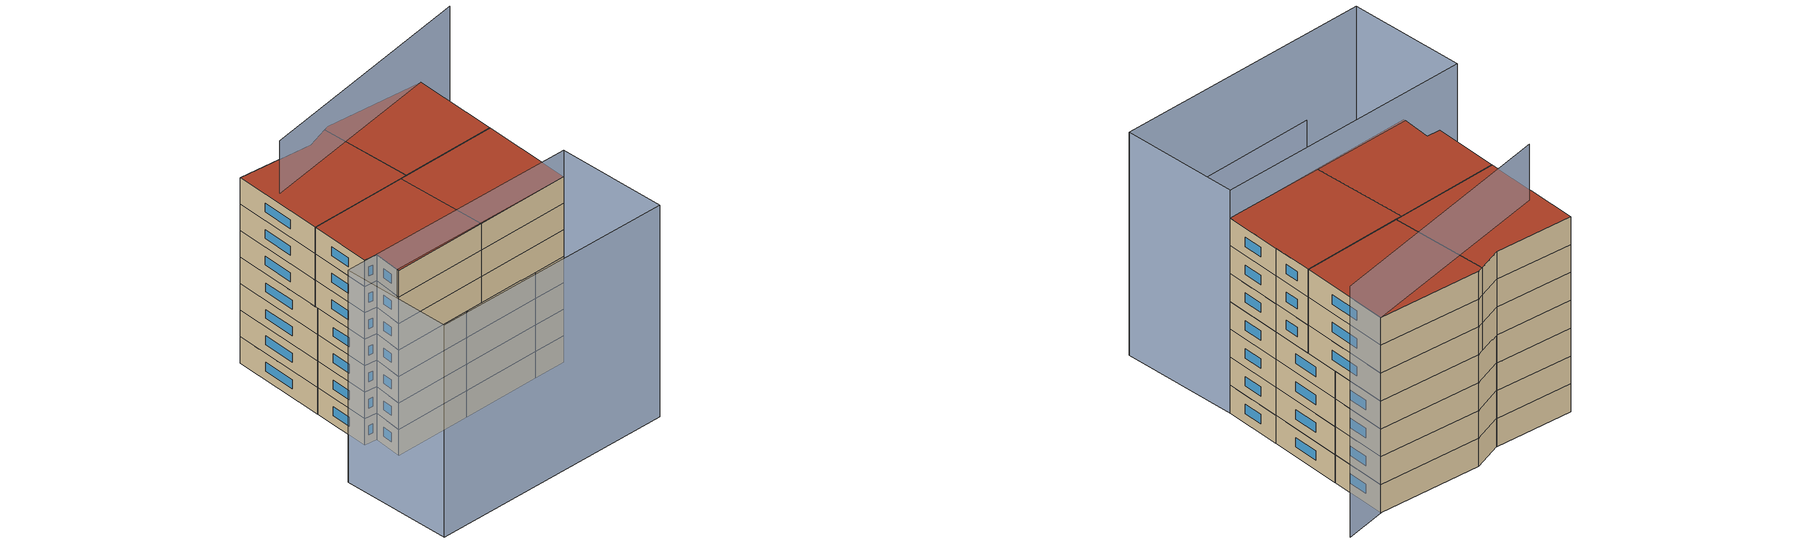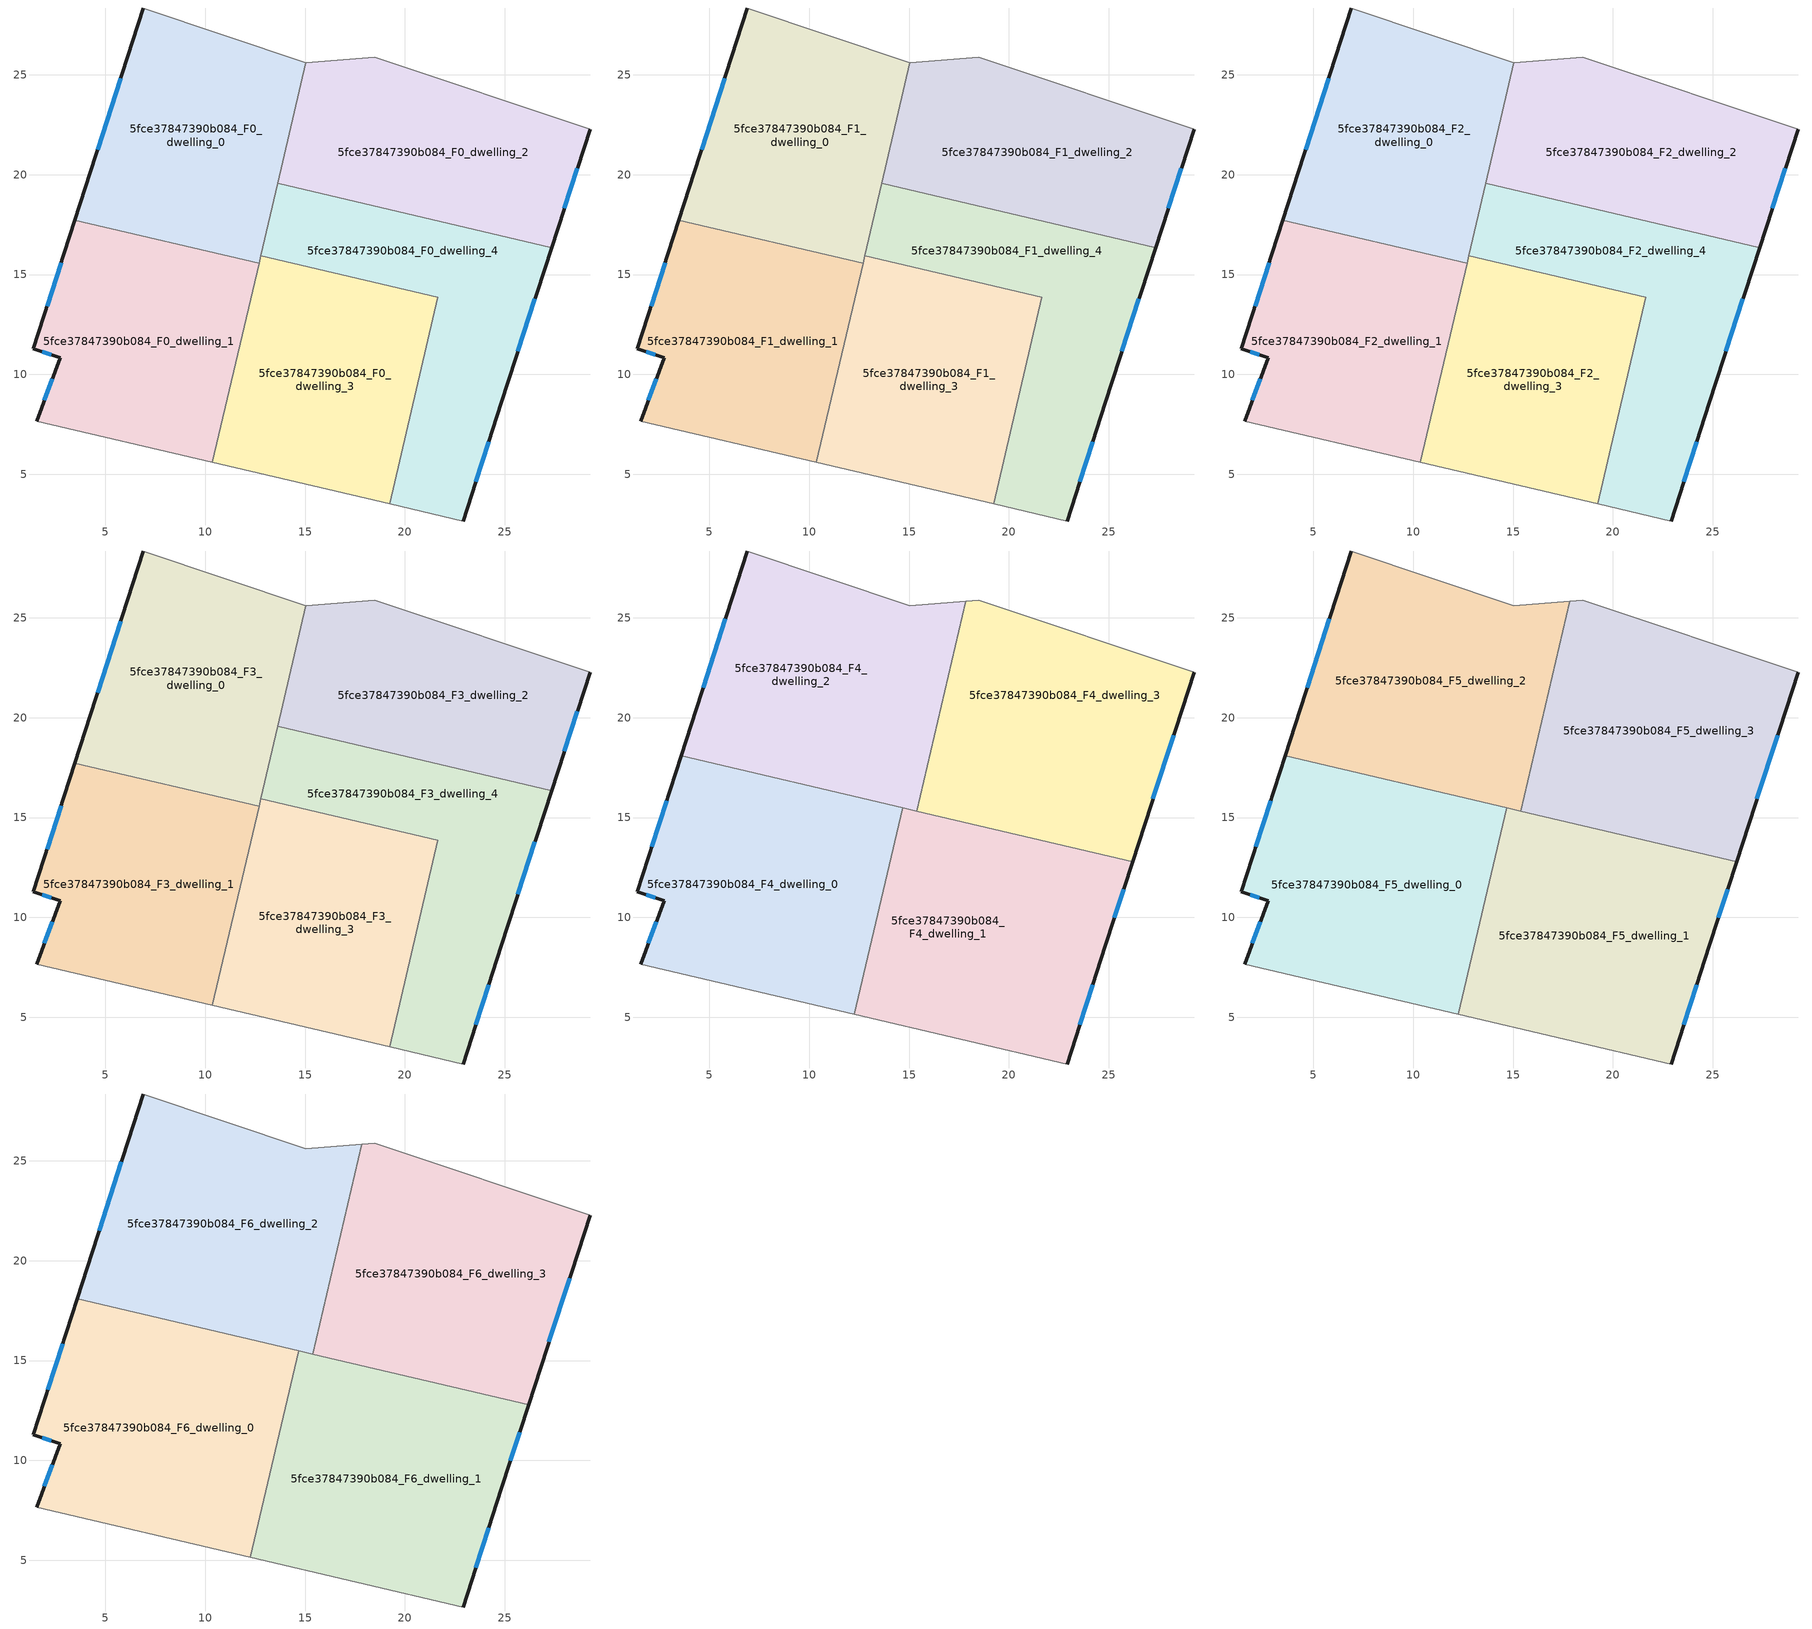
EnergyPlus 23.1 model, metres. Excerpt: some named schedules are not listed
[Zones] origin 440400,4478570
5fce37847390b084_F0_dwelling_0
 floor ground (EU_floor_Construction): 15.05,25.6 12.7,15.57 3.47,17.73 6.9,28.35 15.03,25.6 z0
 wall outside (EU_wall_Construction): 6.9,28.35 3.47,17.73 z0:3
 wall to 5fce37847390b084_F0_dwelling_1 (EU_wall_Construction): 3.47,17.73 12.7,15.57 z0:3
 wall adiabatic (EU_wall_Construction): 15.05,25.6 15.03,25.6 6.9,28.35 z0:3
 wall to 5fce37847390b084_F0_dwelling_2 (EU_wall_Construction): 13.63,19.56 15.05,25.6 z0:3
 wall to 5fce37847390b084_F0_dwelling_4 (EU_wall_Construction): 12.78,15.94 13.63,19.56 z0:3
 wall to 5fce37847390b084_F0_dwelling_3 (EU_wall_Construction): 12.7,15.57 12.78,15.94 z0:3
 window (EU_Window_Construction): 5.76,24.83 4.61,21.25 z0.99:2.01
5fce37847390b084_F0_dwelling_1
 floor ground (EU_floor_Construction): 12.7,15.57 10.36,5.59 1.55,7.66 2.75,10.83 1.4,11.29 3.47,17.73 z0
 wall outside (EU_wall_Construction): 3.47,17.73 1.4,11.29 2.75,10.83 1.55,7.66 z0:3
 wall adiabatic (EU_wall_Construction): 1.55,7.66 10.36,5.59 z0:3
 wall to 5fce37847390b084_F0_dwelling_3 (EU_wall_Construction): 10.36,5.59 12.7,15.57 z0:3
 window (EU_Window_Construction): 2.35,9.78 1.95,8.71 / 1.84,11.14 2.3,10.98 / 2.78,15.59 2.08,13.42 z0.99:2.01
5fce37847390b084_F0_dwelling_2
 floor ground (EU_floor_Construction): 29.28,22.28 27.35,16.35 13.64,19.56 15.05,25.6 18.5,25.88 z0
 wall outside (EU_wall_Construction): 27.35,16.35 29.28,22.28 z0:3
 wall adiabatic (EU_wall_Construction): 29.28,22.28 18.5,25.88 15.05,25.6 z0:3
 wall to 5fce37847390b084_F0_dwelling_4 (EU_wall_Construction): 13.64,19.56 27.35,16.35 z0:3
 window (EU_Window_Construction): 27.99,18.32 28.64,20.31 z0.99:2.01
5fce37847390b084_F0_dwelling_3
 floor ground (EU_floor_Construction): 21.65,13.86 19.23,3.52 10.36,5.59 12.78,15.94 z0
 wall to 5fce37847390b084_F0_dwelling_4 (EU_wall_Construction): 19.23,3.52 21.65,13.86 12.78,15.94 z0:3
 wall adiabatic (EU_wall_Construction): 10.36,5.59 19.23,3.52 z0:3
5fce37847390b084_F0_dwelling_4
 floor ground (EU_floor_Construction): 27.35,16.35 24.83,8.58 22.91,2.66 19.23,3.52 21.65,13.86 12.78,15.94 13.64,19.56 z0
 wall outside (EU_wall_Construction): 22.91,2.66 24.83,8.58 27.35,16.35 z0:3
 wall adiabatic (EU_wall_Construction): 19.23,3.52 22.91,2.66 z0:3
 window (EU_Window_Construction): 25.67,11.16 26.52,13.78 / 23.55,4.62 24.19,6.62 z0.99:2.01
5fce37847390b084_F1_dwelling_0
 floor to 5fce37847390b084_F0_dwelling_0 (EU_floor_Construction): 15.05,25.6 12.7,15.57 3.47,17.73 6.9,28.35 15.03,25.6 z3
 wall outside (EU_wall_Construction): 6.9,28.35 3.47,17.73 z3:6
 wall to 5fce37847390b084_F1_dwelling_1 (EU_wall_Construction): 3.47,17.73 12.7,15.57 z3:6
 wall adiabatic (EU_wall_Construction): 15.05,25.6 15.03,25.6 6.9,28.35 z3:6
 wall to 5fce37847390b084_F1_dwelling_2 (EU_wall_Construction): 13.63,19.56 15.05,25.6 z3:6
 wall to 5fce37847390b084_F1_dwelling_4 (EU_wall_Construction): 12.78,15.94 13.63,19.56 z3:6
 wall to 5fce37847390b084_F1_dwelling_3 (EU_wall_Construction): 12.7,15.57 12.78,15.94 z3:6
 window (EU_Window_Construction): 5.76,24.83 4.61,21.25 z3.99:5.01
5fce37847390b084_F1_dwelling_1
 floor to 5fce37847390b084_F0_dwelling_1 (EU_floor_Construction): 12.7,15.57 10.36,5.59 1.55,7.66 2.75,10.83 1.4,11.29 3.47,17.73 z3
 wall outside (EU_wall_Construction): 3.47,17.73 1.4,11.29 2.75,10.83 1.55,7.66 z3:6
 wall adiabatic (EU_wall_Construction): 1.55,7.66 10.36,5.59 z3:6
 wall to 5fce37847390b084_F1_dwelling_3 (EU_wall_Construction): 10.36,5.59 12.7,15.57 z3:6
 window (EU_Window_Construction): 2.35,9.78 1.95,8.71 / 1.84,11.14 2.3,10.98 / 2.78,15.59 2.08,13.42 z3.99:5.01
5fce37847390b084_F1_dwelling_2
 floor to 5fce37847390b084_F0_dwelling_2 (EU_floor_Construction): 29.28,22.28 27.35,16.35 13.64,19.56 15.05,25.6 18.5,25.88 z3
 wall outside (EU_wall_Construction): 27.35,16.35 29.28,22.28 z3:6
 wall adiabatic (EU_wall_Construction): 29.28,22.28 18.5,25.88 15.05,25.6 z3:6
 wall to 5fce37847390b084_F1_dwelling_4 (EU_wall_Construction): 13.64,19.56 27.35,16.35 z3:6
 window (EU_Window_Construction): 27.99,18.32 28.64,20.31 z3.99:5.01
5fce37847390b084_F1_dwelling_3
 floor to 5fce37847390b084_F0_dwelling_3 (EU_floor_Construction): 21.65,13.86 19.23,3.52 10.36,5.59 12.78,15.94 z3
 wall to 5fce37847390b084_F1_dwelling_4 (EU_wall_Construction): 19.23,3.52 21.65,13.86 12.78,15.94 z3:6
 wall adiabatic (EU_wall_Construction): 10.36,5.59 19.23,3.52 z3:6
5fce37847390b084_F1_dwelling_4
 floor to 5fce37847390b084_F0_dwelling_4 (EU_floor_Construction): 27.35,16.35 24.83,8.58 22.91,2.66 19.23,3.52 21.65,13.86 12.78,15.94 13.64,19.56 z3
 wall outside (EU_wall_Construction): 22.91,2.66 24.83,8.58 27.35,16.35 z3:6
 wall adiabatic (EU_wall_Construction): 19.23,3.52 22.91,2.66 z3:6
 window (EU_Window_Construction): 25.67,11.16 26.52,13.78 / 23.55,4.62 24.19,6.62 z3.99:5.01
5fce37847390b084_F2_dwelling_0
 floor to 5fce37847390b084_F1_dwelling_0 (EU_floor_Construction): 15.05,25.6 12.7,15.57 3.47,17.73 6.9,28.35 15.03,25.6 z6
 wall outside (EU_wall_Construction): 6.9,28.35 3.47,17.73 z6:9
 wall to 5fce37847390b084_F2_dwelling_1 (EU_wall_Construction): 3.47,17.73 12.7,15.57 z6:9
 wall adiabatic (EU_wall_Construction): 15.05,25.6 15.03,25.6 6.9,28.35 z6:9
 wall to 5fce37847390b084_F2_dwelling_2 (EU_wall_Construction): 13.63,19.56 15.05,25.6 z6:9
 wall to 5fce37847390b084_F2_dwelling_4 (EU_wall_Construction): 12.78,15.94 13.63,19.56 z6:9
 wall to 5fce37847390b084_F2_dwelling_3 (EU_wall_Construction): 12.7,15.57 12.78,15.94 z6:9
 window (EU_Window_Construction): 5.76,24.83 4.61,21.25 z6.99:8.01
5fce37847390b084_F2_dwelling_1
 floor to 5fce37847390b084_F1_dwelling_1 (EU_floor_Construction): 12.7,15.57 10.36,5.59 1.55,7.66 2.75,10.83 1.4,11.29 3.47,17.73 z6
 wall outside (EU_wall_Construction): 3.47,17.73 1.4,11.29 2.75,10.83 1.55,7.66 z6:9
 wall adiabatic (EU_wall_Construction): 1.55,7.66 10.36,5.59 z6:9
 wall to 5fce37847390b084_F2_dwelling_3 (EU_wall_Construction): 10.36,5.59 12.7,15.57 z6:9
 window (EU_Window_Construction): 2.35,9.78 1.95,8.71 / 1.84,11.14 2.3,10.98 / 2.78,15.59 2.08,13.42 z6.99:8.01
5fce37847390b084_F2_dwelling_2
 floor to 5fce37847390b084_F1_dwelling_2 (EU_floor_Construction): 29.28,22.28 27.35,16.35 13.64,19.56 15.05,25.6 18.5,25.88 z6
 wall outside (EU_wall_Construction): 27.35,16.35 29.28,22.28 z6:9
 wall adiabatic (EU_wall_Construction): 29.28,22.28 18.5,25.88 15.05,25.6 z6:9
 wall to 5fce37847390b084_F2_dwelling_4 (EU_wall_Construction): 13.64,19.56 27.35,16.35 z6:9
 window (EU_Window_Construction): 27.99,18.32 28.64,20.31 z6.99:8.01
5fce37847390b084_F2_dwelling_3
 floor to 5fce37847390b084_F1_dwelling_3 (EU_floor_Construction): 21.65,13.86 19.23,3.52 10.36,5.59 12.78,15.94 z6
 wall to 5fce37847390b084_F2_dwelling_4 (EU_wall_Construction): 19.23,3.52 21.65,13.86 12.78,15.94 z6:9
 wall adiabatic (EU_wall_Construction): 10.36,5.59 19.23,3.52 z6:9
5fce37847390b084_F2_dwelling_4
 floor to 5fce37847390b084_F1_dwelling_4 (EU_floor_Construction): 27.35,16.35 24.83,8.58 22.91,2.66 19.23,3.52 21.65,13.86 12.78,15.94 13.64,19.56 z6
 wall outside (EU_wall_Construction): 22.91,2.66 24.83,8.58 27.35,16.35 z6:9
 wall adiabatic (EU_wall_Construction): 19.23,3.52 22.91,2.66 z6:9
 window (EU_Window_Construction): 25.67,11.16 26.52,13.78 / 23.55,4.62 24.19,6.62 z6.99:8.01
5fce37847390b084_F3_dwelling_0
 floor to 5fce37847390b084_F2_dwelling_0 (EU_floor_Construction): 15.05,25.6 12.7,15.57 3.47,17.73 6.9,28.35 15.03,25.6 z9
 wall outside (EU_wall_Construction): 6.9,28.35 3.47,17.73 z9:12
 wall to 5fce37847390b084_F3_dwelling_1 (EU_wall_Construction): 3.47,17.73 12.7,15.57 z9:12
 wall adiabatic (EU_wall_Construction): 15.05,25.6 15.03,25.6 6.9,28.35 z9:12
 wall to 5fce37847390b084_F3_dwelling_2 (EU_wall_Construction): 13.63,19.56 15.05,25.6 z9:12
 wall to 5fce37847390b084_F3_dwelling_4 (EU_wall_Construction): 12.78,15.94 13.63,19.56 z9:12
 wall to 5fce37847390b084_F3_dwelling_3 (EU_wall_Construction): 12.7,15.57 12.78,15.94 z9:12
 window (EU_Window_Construction): 5.76,24.83 4.61,21.25 z9.99:11.01
5fce37847390b084_F3_dwelling_1
 floor to 5fce37847390b084_F2_dwelling_1 (EU_floor_Construction): 12.7,15.57 10.36,5.59 1.55,7.66 2.75,10.83 1.4,11.29 3.47,17.73 z9
 wall outside (EU_wall_Construction): 3.47,17.73 1.4,11.29 2.75,10.83 1.55,7.66 z9:12
 wall adiabatic (EU_wall_Construction): 1.55,7.66 10.36,5.59 z9:12
 wall to 5fce37847390b084_F3_dwelling_3 (EU_wall_Construction): 10.36,5.59 12.7,15.57 z9:12
 window (EU_Window_Construction): 2.35,9.78 1.95,8.71 / 1.84,11.14 2.3,10.98 / 2.78,15.59 2.08,13.42 z9.99:11.01
5fce37847390b084_F3_dwelling_2
 floor to 5fce37847390b084_F2_dwelling_2 (EU_floor_Construction): 29.28,22.28 27.35,16.35 13.64,19.56 15.05,25.6 18.5,25.88 z9
 wall outside (EU_wall_Construction): 27.35,16.35 29.28,22.28 z9:12
 wall adiabatic (EU_wall_Construction): 29.28,22.28 18.5,25.88 15.05,25.6 z9:12
 wall to 5fce37847390b084_F3_dwelling_4 (EU_wall_Construction): 13.64,19.56 27.35,16.35 z9:12
 window (EU_Window_Construction): 27.99,18.32 28.64,20.31 z9.99:11.01
5fce37847390b084_F3_dwelling_3
 floor to 5fce37847390b084_F2_dwelling_3 (EU_floor_Construction): 21.65,13.86 19.23,3.52 10.36,5.59 12.78,15.94 z9
 wall to 5fce37847390b084_F3_dwelling_4 (EU_wall_Construction): 19.23,3.52 21.65,13.86 12.78,15.94 z9:12
 wall adiabatic (EU_wall_Construction): 10.36,5.59 19.23,3.52 z9:12
5fce37847390b084_F3_dwelling_4
 floor to 5fce37847390b084_F2_dwelling_4 (EU_floor_Construction): 27.35,16.35 24.83,8.58 22.91,2.66 19.23,3.52 21.65,13.86 12.78,15.94 13.64,19.56 z9
 wall outside (EU_wall_Construction): 22.91,2.66 24.83,8.58 27.35,16.35 z9:12
 wall adiabatic (EU_wall_Construction): 19.23,3.52 22.91,2.66 z9:12
 window (EU_Window_Construction): 25.67,11.16 26.52,13.78 / 23.55,4.62 24.19,6.62 z9.99:11.01
5fce37847390b084_F4_dwelling_0
 floor to 5fce37847390b084_F3_dwelling_1 (EU_floor_Construction): 12.7,15.57 10.36,5.59 1.55,7.66 2.75,10.83 1.4,11.29 3.47,17.73 z12
 floor to 5fce37847390b084_F3_dwelling_0 (EU_floor_Construction): 12.78,15.93 12.7,15.57 3.47,17.73 3.59,18.09 z12
 floor to 5fce37847390b084_F3_dwelling_3 (EU_floor_Construction): 14.68,15.49 12.26,5.15 10.36,5.59 12.78,15.94 z12
 wall outside (EU_wall_Construction): 3.59,18.09 1.4,11.29 2.75,10.83 1.55,7.66 z12:15
 wall to 5fce37847390b084_F4_dwelling_1 (EU_wall_Construction): 12.26,5.15 14.68,15.49 z12:15
 wall adiabatic (EU_wall_Construction): 1.55,7.66 12.26,5.15 z12:15
 wall to 5fce37847390b084_F4_dwelling_2 (EU_wall_Construction): 14.68,15.49 3.59,18.09 z12:15
 window (EU_Window_Construction): 2.86,15.83 2.12,13.54 / 2.35,9.78 1.95,8.71 / 1.84,11.14 2.3,10.98 z12.99:14.01
5fce37847390b084_F4_dwelling_1
 floor to 5fce37847390b084_F3_dwelling_3 (EU_floor_Construction): 21.65,13.86 19.23,3.52 12.26,5.15 14.68,15.49 z12
 floor to 5fce37847390b084_F3_dwelling_4 (EU_floor_Construction): 26.2,12.8 24.83,8.58 22.91,2.66 19.23,3.52 21.65,13.86 z12
 wall outside (EU_wall_Construction): 22.91,2.66 24.83,8.58 26.2,12.79 z12:15
 wall adiabatic (EU_wall_Construction): 12.26,5.15 22.91,2.66 z12:15
 wall to 5fce37847390b084_F4_dwelling_3 (EU_wall_Construction): 26.2,12.79 15.39,15.32 z12:15
 wall to 5fce37847390b084_F4_dwelling_2 (EU_wall_Construction): 15.39,15.32 14.68,15.49 z12:15
 window (EU_Window_Construction): 25.28,9.98 25.74,11.4 / 23.55,4.62 24.19,6.62 z12.99:14.01
5fce37847390b084_F4_dwelling_2
 floor to 5fce37847390b084_F3_dwelling_0 (EU_floor_Construction): 15.05,25.6 12.78,15.93 3.59,18.09 6.9,28.35 15.03,25.6 z12
 floor to 5fce37847390b084_F3_dwelling_2 (EU_floor_Construction): 17.85,25.83 16.24,18.95 13.64,19.56 15.05,25.6 z12
 floor to 5fce37847390b084_F3_dwelling_4 (EU_floor_Construction): 16.24,18.95 15.39,15.33 12.78,15.94 13.64,19.56 z12
 wall outside (EU_wall_Construction): 6.9,28.35 3.59,18.09 z12:15
 wall adiabatic (EU_wall_Construction): 17.85,25.83 15.03,25.6 6.9,28.35 z12:15
 wall to 5fce37847390b084_F4_dwelling_3 (EU_wall_Construction): 15.39,15.32 17.85,25.83 z12:15
 window (EU_Window_Construction): 5.8,24.95 4.69,21.49 z12.99:14.01
5fce37847390b084_F4_dwelling_3
 floor to 5fce37847390b084_F3_dwelling_2 (EU_floor_Construction): 29.28,22.28 27.35,16.35 16.24,18.95 17.85,25.83 18.5,25.88 z12
 floor to 5fce37847390b084_F3_dwelling_4 (EU_floor_Construction): 27.35,16.35 26.2,12.8 15.39,15.33 16.24,18.95 z12
 wall outside (EU_wall_Construction): 26.2,12.79 29.28,22.28 z12:15
 wall adiabatic (EU_wall_Construction): 29.28,22.28 18.5,25.88 17.85,25.83 z12:15
 window (EU_Window_Construction): 27.22,15.94 28.26,19.13 z12.99:14.01
5fce37847390b084_F5_dwelling_0
 floor to 5fce37847390b084_F4_dwelling_0 (EU_floor_Construction): 14.68,15.49 12.26,5.15 1.55,7.66 2.75,10.83 1.4,11.29 3.59,18.09 z15
 wall outside (EU_wall_Construction): 3.59,18.09 1.4,11.29 2.75,10.83 1.55,7.66 z15:18
 wall to 5fce37847390b084_F5_dwelling_1 (EU_wall_Construction): 12.26,5.15 14.68,15.49 z15:18
 wall adiabatic (EU_wall_Construction): 1.55,7.66 12.26,5.15 z15:18
 wall to 5fce37847390b084_F5_dwelling_2 (EU_wall_Construction): 14.68,15.49 3.59,18.09 z15:18
 window (EU_Window_Construction): 2.86,15.83 2.12,13.54 / 2.35,9.78 1.95,8.71 / 1.84,11.14 2.3,10.98 z15.99:17.01
5fce37847390b084_F5_dwelling_1
 floor to 5fce37847390b084_F4_dwelling_1 (EU_floor_Construction): 26.2,12.79 24.83,8.58 22.91,2.66 12.26,5.15 14.68,15.49 z15
 wall outside (EU_wall_Construction): 22.91,2.66 24.83,8.58 26.2,12.79 z15:18
 wall adiabatic (EU_wall_Construction): 12.26,5.15 22.91,2.66 z15:18
 wall to 5fce37847390b084_F5_dwelling_3 (EU_wall_Construction): 26.2,12.79 15.39,15.32 z15:18
 wall to 5fce37847390b084_F5_dwelling_2 (EU_wall_Construction): 15.39,15.32 14.68,15.49 z15:18
 window (EU_Window_Construction): 25.28,9.98 25.74,11.4 / 23.55,4.62 24.19,6.62 z15.99:17.01
5fce37847390b084_F5_dwelling_2
 floor to 5fce37847390b084_F4_dwelling_2 (EU_floor_Construction): 17.85,25.83 15.39,15.32 3.59,18.09 6.9,28.35 15.03,25.6 z15
 wall outside (EU_wall_Construction): 6.9,28.35 3.59,18.09 z15:18
 wall adiabatic (EU_wall_Construction): 17.85,25.83 15.03,25.6 6.9,28.35 z15:18
 wall to 5fce37847390b084_F5_dwelling_3 (EU_wall_Construction): 15.39,15.32 17.85,25.83 z15:18
 window (EU_Window_Construction): 5.8,24.95 4.69,21.49 z15.99:17.01
5fce37847390b084_F5_dwelling_3
 floor to 5fce37847390b084_F4_dwelling_3 (EU_floor_Construction): 29.28,22.28 26.2,12.79 15.39,15.32 17.85,25.83 18.5,25.88 z15
 wall outside (EU_wall_Construction): 26.2,12.79 29.28,22.28 z15:18
 wall adiabatic (EU_wall_Construction): 29.28,22.28 18.5,25.88 17.85,25.83 z15:18
 window (EU_Window_Construction): 27.22,15.94 28.26,19.13 z15.99:17.01
5fce37847390b084_F6_dwelling_0
 floor to 5fce37847390b084_F5_dwelling_0 (EU_floor_Construction): 14.68,15.49 12.26,5.15 1.55,7.66 2.75,10.83 1.4,11.29 3.59,18.09 z18
 wall outside (EU_wall_Construction): 3.59,18.09 1.4,11.29 2.75,10.83 1.55,7.66 z18:21
 wall to 5fce37847390b084_F6_dwelling_1 (EU_wall_Construction): 12.26,5.15 14.68,15.49 z18:21
 wall adiabatic (EU_wall_Construction): 1.55,7.66 12.26,5.15 z18:21
 wall to 5fce37847390b084_F6_dwelling_2 (EU_wall_Construction): 14.68,15.49 3.59,18.09 z18:21
 window (EU_Window_Construction): 2.86,15.83 2.12,13.54 / 2.35,9.78 1.95,8.71 / 1.84,11.14 2.3,10.98 z18.99:20.01
 roof outside (EU_roof_Construction): 12.26,5.15 14.68,15.49 3.59,18.09 1.4,11.29 2.75,10.83 1.55,7.66 z21
5fce37847390b084_F6_dwelling_1
 floor to 5fce37847390b084_F5_dwelling_1 (EU_floor_Construction): 26.2,12.79 24.83,8.58 22.91,2.66 12.26,5.15 14.68,15.49 z18
 wall outside (EU_wall_Construction): 22.91,2.66 24.83,8.58 26.2,12.79 z18:21
 wall adiabatic (EU_wall_Construction): 12.26,5.15 22.91,2.66 z18:21
 wall to 5fce37847390b084_F6_dwelling_3 (EU_wall_Construction): 26.2,12.79 15.39,15.32 z18:21
 wall to 5fce37847390b084_F6_dwelling_2 (EU_wall_Construction): 15.39,15.32 14.68,15.49 z18:21
 window (EU_Window_Construction): 25.28,9.98 25.74,11.4 / 23.55,4.62 24.19,6.62 z18.99:20.01
 roof outside (EU_roof_Construction): 22.91,2.66 24.83,8.58 26.2,12.79 14.68,15.49 12.26,5.15 z21
5fce37847390b084_F6_dwelling_2
 floor to 5fce37847390b084_F5_dwelling_2 (EU_floor_Construction): 17.85,25.83 15.39,15.32 3.59,18.09 6.9,28.35 15.03,25.6 z18
 wall outside (EU_wall_Construction): 6.9,28.35 3.59,18.09 z18:21
 wall adiabatic (EU_wall_Construction): 17.85,25.83 15.03,25.6 6.9,28.35 z18:21
 wall to 5fce37847390b084_F6_dwelling_3 (EU_wall_Construction): 15.39,15.32 17.85,25.83 z18:21
 window (EU_Window_Construction): 5.8,24.95 4.69,21.49 z18.99:20.01
 roof outside (EU_roof_Construction): 15.39,15.32 17.85,25.83 15.03,25.6 6.9,28.35 3.59,18.09 z21
5fce37847390b084_F6_dwelling_3
 floor to 5fce37847390b084_F5_dwelling_3 (EU_floor_Construction): 29.28,22.28 26.2,12.79 15.39,15.32 17.85,25.83 18.5,25.88 z18
 wall outside (EU_wall_Construction): 26.2,12.79 29.28,22.28 z18:21
 wall adiabatic (EU_wall_Construction): 29.28,22.28 18.5,25.88 17.85,25.83 z18:21
 window (EU_Window_Construction): 27.22,15.94 28.26,19.13 z18.99:20.01
 roof outside (EU_roof_Construction): 26.2,12.79 29.28,22.28 18.5,25.88 17.85,25.83 15.39,15.32 z21
shading: -1.28,-4.21 19.24,-8.99 z0:15; -4.62,9.43 22.92,2.66 / 22.92,2.66 19.86,-9.76 / 19.86,-9.76 -7.68,-2.99 / -7.68,-2.99 -4.62,9.43 z0:24; 33.99,21.95 6.59,23.84 z0:27
[Building]
EU S2 Campaign: North Axis=0; Terrain=City; Solar Distribution=FullExterior
[Site:Location]
Madrid: Latitude=40.5; Longitude=-3.5; Time Zone=1; Elevation=609
[SizingPeriod:WeatherFileDays]
AnnualSizingPeriod: Begin Month=1; Begin Day of Month=1; End Month=12; End Day of Month=31; Day of Week for Start Day=Monday; Use Weather File Daylight Saving Period=No; Use Weather File Rain and Snow Indicators=No
[MATERIAL]
EU_InternalMass_Material: Roughness=MediumRough; Thickness=0.1; Conductivity=1; Density=1800; Specific Heat=900; Thermal Absorptance=0.9; Solar Absorptance=0.7; Visible Absorptance=0.7
[MATERIAL:NOMASS] Roughness=MediumRough; Thermal Absorptance=0.9; Solar Absorptance=0.7; Visible Absorptance=0.7
Name | Thermal Resistance
EU_wall_NoMass | 0.609216
EU_roof_NoMass | 0.513268
EU_floor_NoMass | 0.568163
[WINDOWMATERIAL:SIMPLEGLAZINGSYSTEM]
EU_Window_SimpleGlazing: UFactor=5.50606; Solar Heat Gain Coefficient=0.85; Visible Transmittance=0.85
[CONSTRUCTION]
EU_wall_Construction: EU_wall_NoMass
EU_roof_Construction: EU_roof_NoMass
EU_floor_Construction: EU_floor_NoMass
EU_InternalMass_Construction: EU_InternalMass_Material
EU_Window_Construction: EU_Window_SimpleGlazing
[ZONE] Type=1; Multiplier=1; Ceiling Height=autocalculate; Floor Area=autocalculate; Part of Total Floor Area=Yes
Name | Volume
5fce37847390b084_F0_dwelling_0; 5fce37847390b084_F1_dwelling_0; 5fce37847390b084_F2_dwelling_0; 5fce37847390b084_F3_dwelling_0 | 290.291
5fce37847390b084_F4_dwelling_0; 5fce37847390b084_F5_dwelling_0; 5fce37847390b084_F6_dwelling_0 | 362.851
5fce37847390b084_F0_dwelling_1; 5fce37847390b084_F1_dwelling_1; 5fce37847390b084_F2_dwelling_1; 5fce37847390b084_F3_dwelling_1 | 290.276
5fce37847390b084_F4_dwelling_1; 5fce37847390b084_F5_dwelling_1; 5fce37847390b084_F6_dwelling_1; 5fce37847390b084_F4_dwelling_3; 5fce37847390b084_F5_dwelling_3; 5fce37847390b084_F6_dwelling_3 | 362.836
5fce37847390b084_F0_dwelling_2; 5fce37847390b084_F1_dwelling_2; 5fce37847390b084_F2_dwelling_2; 5fce37847390b084_F3_dwelling_2 | 290.257
5fce37847390b084_F4_dwelling_2; 5fce37847390b084_F5_dwelling_2; 5fce37847390b084_F6_dwelling_2 | 362.843
5fce37847390b084_F0_dwelling_3; 5fce37847390b084_F1_dwelling_3; 5fce37847390b084_F2_dwelling_3; 5fce37847390b084_F3_dwelling_3 | 290.266
5fce37847390b084_F0_dwelling_4; 5fce37847390b084_F1_dwelling_4; 5fce37847390b084_F2_dwelling_4; 5fce37847390b084_F3_dwelling_4 | 290.278
[INTERNALMASS] Construction=EU_InternalMass_Construction
Name | Zone or ZoneList | Surface Area
5fce37847390b084_F0_dwelling_0_EU_InternalMass | 5fce37847390b084_F0_dwelling_0 | 96.7624
5fce37847390b084_F0_dwelling_1_EU_InternalMass | 5fce37847390b084_F0_dwelling_1 | 96.7583
5fce37847390b084_F0_dwelling_2_EU_InternalMass | 5fce37847390b084_F0_dwelling_2 | 96.7536
5fce37847390b084_F0_dwelling_3_EU_InternalMass | 5fce37847390b084_F0_dwelling_3 | 96.7538
5fce37847390b084_F0_dwelling_4_EU_InternalMass | 5fce37847390b084_F0_dwelling_4 | 96.7595
5fce37847390b084_F1_dwelling_0_EU_InternalMass | 5fce37847390b084_F1_dwelling_0 | 96.7624
5fce37847390b084_F1_dwelling_1_EU_InternalMass | 5fce37847390b084_F1_dwelling_1 | 96.7583
5fce37847390b084_F1_dwelling_2_EU_InternalMass | 5fce37847390b084_F1_dwelling_2 | 96.7536
5fce37847390b084_F1_dwelling_3_EU_InternalMass | 5fce37847390b084_F1_dwelling_3 | 96.7538
5fce37847390b084_F1_dwelling_4_EU_InternalMass | 5fce37847390b084_F1_dwelling_4 | 96.7595
5fce37847390b084_F2_dwelling_0_EU_InternalMass | 5fce37847390b084_F2_dwelling_0 | 96.7624
5fce37847390b084_F2_dwelling_1_EU_InternalMass | 5fce37847390b084_F2_dwelling_1 | 96.7583
5fce37847390b084_F2_dwelling_2_EU_InternalMass | 5fce37847390b084_F2_dwelling_2 | 96.7536
5fce37847390b084_F2_dwelling_3_EU_InternalMass | 5fce37847390b084_F2_dwelling_3 | 96.7538
5fce37847390b084_F2_dwelling_4_EU_InternalMass | 5fce37847390b084_F2_dwelling_4 | 96.7595
5fce37847390b084_F3_dwelling_0_EU_InternalMass | 5fce37847390b084_F3_dwelling_0 | 96.7624
5fce37847390b084_F3_dwelling_1_EU_InternalMass | 5fce37847390b084_F3_dwelling_1 | 96.7583
5fce37847390b084_F3_dwelling_2_EU_InternalMass | 5fce37847390b084_F3_dwelling_2 | 96.7536
5fce37847390b084_F3_dwelling_3_EU_InternalMass | 5fce37847390b084_F3_dwelling_3 | 96.7538
5fce37847390b084_F3_dwelling_4_EU_InternalMass | 5fce37847390b084_F3_dwelling_4 | 96.7595
5fce37847390b084_F4_dwelling_0_EU_InternalMass | 5fce37847390b084_F4_dwelling_0 | 120.95
5fce37847390b084_F4_dwelling_1_EU_InternalMass | 5fce37847390b084_F4_dwelling_1 | 120.946
5fce37847390b084_F4_dwelling_2_EU_InternalMass | 5fce37847390b084_F4_dwelling_2 | 120.948
5fce37847390b084_F4_dwelling_3_EU_InternalMass | 5fce37847390b084_F4_dwelling_3 | 120.945
5fce37847390b084_F5_dwelling_0_EU_InternalMass | 5fce37847390b084_F5_dwelling_0 | 120.95
5fce37847390b084_F5_dwelling_1_EU_InternalMass | 5fce37847390b084_F5_dwelling_1 | 120.946
5fce37847390b084_F5_dwelling_2_EU_InternalMass | 5fce37847390b084_F5_dwelling_2 | 120.948
5fce37847390b084_F5_dwelling_3_EU_InternalMass | 5fce37847390b084_F5_dwelling_3 | 120.945
5fce37847390b084_F6_dwelling_0_EU_InternalMass | 5fce37847390b084_F6_dwelling_0 | 120.95
5fce37847390b084_F6_dwelling_1_EU_InternalMass | 5fce37847390b084_F6_dwelling_1 | 120.946
5fce37847390b084_F6_dwelling_2_EU_InternalMass | 5fce37847390b084_F6_dwelling_2 | 120.948
5fce37847390b084_F6_dwelling_3_EU_InternalMass | 5fce37847390b084_F6_dwelling_3 | 120.945
[OTHEREQUIPMENT] Fuel Type=Electricity; Design Level Calculation Method=Watts/Area; Power per Zone Floor Area=1; Fraction Latent=0; Fraction Radiant=0; Fraction Lost=0; Carbon Dioxide Generation Rate=0; EndUse Subcategory=EU_Step8_InternalGains
Name | Zone or ZoneList or Space or SpaceList | Schedule
EU_Step8_InternalGain_5fce37847390b084_F0_dwelling_0_f000 | 5fce37847390b084_F0_dwelling_0 | EU_Step8_GainSchedule_5fce37847390b084_F0_dwelling_0_f000
EU_Step8_InternalGain_5fce37847390b084_F0_dwelling_1_f000 | 5fce37847390b084_F0_dwelling_1 | EU_Step8_GainSchedule_5fce37847390b084_F0_dwelling_1_f000
EU_Step8_InternalGain_5fce37847390b084_F0_dwelling_2_f000 | 5fce37847390b084_F0_dwelling_2 | EU_Step8_GainSchedule_5fce37847390b084_F0_dwelling_2_f000
EU_Step8_InternalGain_5fce37847390b084_F0_dwelling_3_f000 | 5fce37847390b084_F0_dwelling_3 | EU_Step8_GainSchedule_5fce37847390b084_F0_dwelling_3_f000
EU_Step8_InternalGain_5fce37847390b084_F0_dwelling_4_f000 | 5fce37847390b084_F0_dwelling_4 | EU_Step8_GainSchedule_5fce37847390b084_F0_dwelling_4_f000
EU_Step8_InternalGain_5fce37847390b084_F1_dwelling_0_f000 | 5fce37847390b084_F1_dwelling_0 | EU_Step8_GainSchedule_5fce37847390b084_F1_dwelling_0_f000
EU_Step8_InternalGain_5fce37847390b084_F1_dwelling_1_f000 | 5fce37847390b084_F1_dwelling_1 | EU_Step8_GainSchedule_5fce37847390b084_F1_dwelling_1_f000
EU_Step8_InternalGain_5fce37847390b084_F1_dwelling_2_f000 | 5fce37847390b084_F1_dwelling_2 | EU_Step8_GainSchedule_5fce37847390b084_F1_dwelling_2_f000
EU_Step8_InternalGain_5fce37847390b084_F1_dwelling_3_f000 | 5fce37847390b084_F1_dwelling_3 | EU_Step8_GainSchedule_5fce37847390b084_F1_dwelling_3_f000
EU_Step8_InternalGain_5fce37847390b084_F1_dwelling_4_f000 | 5fce37847390b084_F1_dwelling_4 | EU_Step8_GainSchedule_5fce37847390b084_F1_dwelling_4_f000
EU_Step8_InternalGain_5fce37847390b084_F2_dwelling_0_f000 | 5fce37847390b084_F2_dwelling_0 | EU_Step8_GainSchedule_5fce37847390b084_F2_dwelling_0_f000
EU_Step8_InternalGain_5fce37847390b084_F2_dwelling_1_f000 | 5fce37847390b084_F2_dwelling_1 | EU_Step8_GainSchedule_5fce37847390b084_F2_dwelling_1_f000
EU_Step8_InternalGain_5fce37847390b084_F2_dwelling_2_f000 | 5fce37847390b084_F2_dwelling_2 | EU_Step8_GainSchedule_5fce37847390b084_F2_dwelling_2_f000
EU_Step8_InternalGain_5fce37847390b084_F2_dwelling_3_f000 | 5fce37847390b084_F2_dwelling_3 | EU_Step8_GainSchedule_5fce37847390b084_F2_dwelling_3_f000
EU_Step8_InternalGain_5fce37847390b084_F2_dwelling_4_f000 | 5fce37847390b084_F2_dwelling_4 | EU_Step8_GainSchedule_5fce37847390b084_F2_dwelling_4_f000
EU_Step8_InternalGain_5fce37847390b084_F3_dwelling_0_f000 | 5fce37847390b084_F3_dwelling_0 | EU_Step8_GainSchedule_5fce37847390b084_F3_dwelling_0_f000
EU_Step8_InternalGain_5fce37847390b084_F3_dwelling_1_f000 | 5fce37847390b084_F3_dwelling_1 | EU_Step8_GainSchedule_5fce37847390b084_F3_dwelling_1_f000
EU_Step8_InternalGain_5fce37847390b084_F3_dwelling_2_f000 | 5fce37847390b084_F3_dwelling_2 | EU_Step8_GainSchedule_5fce37847390b084_F3_dwelling_2_f000
EU_Step8_InternalGain_5fce37847390b084_F3_dwelling_3_f000 | 5fce37847390b084_F3_dwelling_3 | EU_Step8_GainSchedule_5fce37847390b084_F3_dwelling_3_f000
EU_Step8_InternalGain_5fce37847390b084_F3_dwelling_4_f000 | 5fce37847390b084_F3_dwelling_4 | EU_Step8_GainSchedule_5fce37847390b084_F3_dwelling_4_f000
EU_Step8_InternalGain_5fce37847390b084_F4_dwelling_0_f000 | 5fce37847390b084_F4_dwelling_0 | EU_Step8_GainSchedule_5fce37847390b084_F4_dwelling_0_f000
EU_Step8_InternalGain_5fce37847390b084_F4_dwelling_1_f000 | 5fce37847390b084_F4_dwelling_1 | EU_Step8_GainSchedule_5fce37847390b084_F4_dwelling_1_f000
EU_Step8_InternalGain_5fce37847390b084_F4_dwelling_2_f000 | 5fce37847390b084_F4_dwelling_2 | EU_Step8_GainSchedule_5fce37847390b084_F4_dwelling_2_f000
EU_Step8_InternalGain_5fce37847390b084_F4_dwelling_3_f000 | 5fce37847390b084_F4_dwelling_3 | EU_Step8_GainSchedule_5fce37847390b084_F4_dwelling_3_f000
EU_Step8_InternalGain_5fce37847390b084_F5_dwelling_0_f000 | 5fce37847390b084_F5_dwelling_0 | EU_Step8_GainSchedule_5fce37847390b084_F5_dwelling_0_f000
EU_Step8_InternalGain_5fce37847390b084_F5_dwelling_1_f000 | 5fce37847390b084_F5_dwelling_1 | EU_Step8_GainSchedule_5fce37847390b084_F5_dwelling_1_f000
EU_Step8_InternalGain_5fce37847390b084_F5_dwelling_2_f000 | 5fce37847390b084_F5_dwelling_2 | EU_Step8_GainSchedule_5fce37847390b084_F5_dwelling_2_f000
EU_Step8_InternalGain_5fce37847390b084_F5_dwelling_3_f000 | 5fce37847390b084_F5_dwelling_3 | EU_Step8_GainSchedule_5fce37847390b084_F5_dwelling_3_f000
EU_Step8_InternalGain_5fce37847390b084_F6_dwelling_0_f000 | 5fce37847390b084_F6_dwelling_0 | EU_Step8_GainSchedule_5fce37847390b084_F6_dwelling_0_f000
EU_Step8_InternalGain_5fce37847390b084_F6_dwelling_1_f000 | 5fce37847390b084_F6_dwelling_1 | EU_Step8_GainSchedule_5fce37847390b084_F6_dwelling_1_f000
EU_Step8_InternalGain_5fce37847390b084_F6_dwelling_2_f000 | 5fce37847390b084_F6_dwelling_2 | EU_Step8_GainSchedule_5fce37847390b084_F6_dwelling_2_f000
EU_Step8_InternalGain_5fce37847390b084_F6_dwelling_3_f000 | 5fce37847390b084_F6_dwelling_3 | EU_Step8_GainSchedule_5fce37847390b084_F6_dwelling_3_f000
[ZONEVENTILATION:DESIGNFLOWRATE] Schedule=EU_AlwaysOn; Design Flow Rate Calculation Method=AirChanges/Hour; Air Changes per Hour=0.752966; Ventilation Type=Natural; Fan Pressure Rise=0; Fan Total Efficiency=1; Constant Term Coefficient=1; Temperature Term Coefficient=0; Velocity Term Coefficient=0; Velocity Squared Term Coefficient=0; Minimum Indoor Temperature=-100; Maximum Indoor Temperature=100; Delta Temperature=-100; Minimum Outdoor Temperature=-100; Maximum Outdoor Temperature=100; Maximum Wind Speed=40
Name | Zone or ZoneList or Space or SpaceList
EU_ConstantAir_5fce37847390b084_F0_dwelling_0 | 5fce37847390b084_F0_dwelling_0
EU_ConstantAir_5fce37847390b084_F0_dwelling_1 | 5fce37847390b084_F0_dwelling_1
EU_ConstantAir_5fce37847390b084_F0_dwelling_2 | 5fce37847390b084_F0_dwelling_2
EU_ConstantAir_5fce37847390b084_F0_dwelling_3 | 5fce37847390b084_F0_dwelling_3
EU_ConstantAir_5fce37847390b084_F0_dwelling_4 | 5fce37847390b084_F0_dwelling_4
EU_ConstantAir_5fce37847390b084_F1_dwelling_0 | 5fce37847390b084_F1_dwelling_0
EU_ConstantAir_5fce37847390b084_F1_dwelling_1 | 5fce37847390b084_F1_dwelling_1
EU_ConstantAir_5fce37847390b084_F1_dwelling_2 | 5fce37847390b084_F1_dwelling_2
EU_ConstantAir_5fce37847390b084_F1_dwelling_3 | 5fce37847390b084_F1_dwelling_3
EU_ConstantAir_5fce37847390b084_F1_dwelling_4 | 5fce37847390b084_F1_dwelling_4
EU_ConstantAir_5fce37847390b084_F2_dwelling_0 | 5fce37847390b084_F2_dwelling_0
EU_ConstantAir_5fce37847390b084_F2_dwelling_1 | 5fce37847390b084_F2_dwelling_1
EU_ConstantAir_5fce37847390b084_F2_dwelling_2 | 5fce37847390b084_F2_dwelling_2
EU_ConstantAir_5fce37847390b084_F2_dwelling_3 | 5fce37847390b084_F2_dwelling_3
EU_ConstantAir_5fce37847390b084_F2_dwelling_4 | 5fce37847390b084_F2_dwelling_4
EU_ConstantAir_5fce37847390b084_F3_dwelling_0 | 5fce37847390b084_F3_dwelling_0
EU_ConstantAir_5fce37847390b084_F3_dwelling_1 | 5fce37847390b084_F3_dwelling_1
EU_ConstantAir_5fce37847390b084_F3_dwelling_2 | 5fce37847390b084_F3_dwelling_2
EU_ConstantAir_5fce37847390b084_F3_dwelling_3 | 5fce37847390b084_F3_dwelling_3
EU_ConstantAir_5fce37847390b084_F3_dwelling_4 | 5fce37847390b084_F3_dwelling_4
EU_ConstantAir_5fce37847390b084_F4_dwelling_0 | 5fce37847390b084_F4_dwelling_0
EU_ConstantAir_5fce37847390b084_F4_dwelling_1 | 5fce37847390b084_F4_dwelling_1
EU_ConstantAir_5fce37847390b084_F4_dwelling_2 | 5fce37847390b084_F4_dwelling_2
EU_ConstantAir_5fce37847390b084_F4_dwelling_3 | 5fce37847390b084_F4_dwelling_3
EU_ConstantAir_5fce37847390b084_F5_dwelling_0 | 5fce37847390b084_F5_dwelling_0
EU_ConstantAir_5fce37847390b084_F5_dwelling_1 | 5fce37847390b084_F5_dwelling_1
EU_ConstantAir_5fce37847390b084_F5_dwelling_2 | 5fce37847390b084_F5_dwelling_2
EU_ConstantAir_5fce37847390b084_F5_dwelling_3 | 5fce37847390b084_F5_dwelling_3
EU_ConstantAir_5fce37847390b084_F6_dwelling_0 | 5fce37847390b084_F6_dwelling_0
EU_ConstantAir_5fce37847390b084_F6_dwelling_1 | 5fce37847390b084_F6_dwelling_1
EU_ConstantAir_5fce37847390b084_F6_dwelling_2 | 5fce37847390b084_F6_dwelling_2
EU_ConstantAir_5fce37847390b084_F6_dwelling_3 | 5fce37847390b084_F6_dwelling_3
[HVACTEMPLATE:THERMOSTAT] Constant Heating Setpoint=20; Constant Cooling Setpoint=50
EU_HeatOnly_5fce37847390b084_F0_dwelling_0; EU_HeatOnly_5fce37847390b084_F0_dwelling_1; EU_HeatOnly_5fce37847390b084_F0_dwelling_2; EU_HeatOnly_5fce37847390b084_F0_dwelling_3; EU_HeatOnly_5fce37847390b084_F0_dwelling_4; EU_HeatOnly_5fce37847390b084_F1_dwelling_0; EU_HeatOnly_5fce37847390b084_F1_dwelling_1; EU_HeatOnly_5fce37847390b084_F1_dwelling_2; EU_HeatOnly_5fce37847390b084_F1_dwelling_3; EU_HeatOnly_5fce37847390b084_F1_dwelling_4; EU_HeatOnly_5fce37847390b084_F2_dwelling_0; EU_HeatOnly_5fce37847390b084_F2_dwelling_1; EU_HeatOnly_5fce37847390b084_F2_dwelling_2; EU_HeatOnly_5fce37847390b084_F2_dwelling_3; EU_HeatOnly_5fce37847390b084_F2_dwelling_4; EU_HeatOnly_5fce37847390b084_F3_dwelling_0; EU_HeatOnly_5fce37847390b084_F3_dwelling_1; EU_HeatOnly_5fce37847390b084_F3_dwelling_2; EU_HeatOnly_5fce37847390b084_F3_dwelling_3; EU_HeatOnly_5fce37847390b084_F3_dwelling_4; EU_HeatOnly_5fce37847390b084_F4_dwelling_0; EU_HeatOnly_5fce37847390b084_F4_dwelling_1; EU_HeatOnly_5fce37847390b084_F4_dwelling_2; EU_HeatOnly_5fce37847390b084_F4_dwelling_3; EU_HeatOnly_5fce37847390b084_F5_dwelling_0; EU_HeatOnly_5fce37847390b084_F5_dwelling_1; EU_HeatOnly_5fce37847390b084_F5_dwelling_2; EU_HeatOnly_5fce37847390b084_F5_dwelling_3; EU_HeatOnly_5fce37847390b084_F6_dwelling_0; EU_HeatOnly_5fce37847390b084_F6_dwelling_1; EU_HeatOnly_5fce37847390b084_F6_dwelling_2; EU_HeatOnly_5fce37847390b084_F6_dwelling_3
[HVACTEMPLATE:ZONE:IDEALLOADSAIRSYSTEM] System Availability Schedule=EU_AlwaysOn; Maximum Heating Supply Air Temperature=50; Minimum Cooling Supply Air Temperature=13; Maximum Heating Supply Air Humidity Ratio=0.0156; Minimum Cooling Supply Air Humidity Ratio=0.0077; Heating Limit=NoLimit; Cooling Limit=NoLimit; Heating Availability Schedule=EU_AlwaysOn; Cooling Availability Schedule=EU_CoolingOff; Dehumidification Control Type=ConstantSensibleHeatRatio; Cooling Sensible Heat Ratio=0.7; Dehumidification Setpoint=60; Humidification Control Type=None; Humidification Setpoint=30; Outdoor Air Method=None; Outdoor Air Flow Rate per Person=0.00944; Outdoor Air Flow Rate per Zone Floor Area=0; Outdoor Air Flow Rate per Zone=0; Demand Controlled Ventilation Type=None; Outdoor Air Economizer Type=NoEconomizer; Heat Recovery Type=None; Sensible Heat Recovery Effectiveness=0.7; Latent Heat Recovery Effectiveness=0.65
Name | Template Thermostat
5fce37847390b084_F0_dwelling_0 | EU_HeatOnly_5fce37847390b084_F0_dwelling_0
5fce37847390b084_F0_dwelling_1 | EU_HeatOnly_5fce37847390b084_F0_dwelling_1
5fce37847390b084_F0_dwelling_2 | EU_HeatOnly_5fce37847390b084_F0_dwelling_2
5fce37847390b084_F0_dwelling_3 | EU_HeatOnly_5fce37847390b084_F0_dwelling_3
5fce37847390b084_F0_dwelling_4 | EU_HeatOnly_5fce37847390b084_F0_dwelling_4
5fce37847390b084_F1_dwelling_0 | EU_HeatOnly_5fce37847390b084_F1_dwelling_0
5fce37847390b084_F1_dwelling_1 | EU_HeatOnly_5fce37847390b084_F1_dwelling_1
5fce37847390b084_F1_dwelling_2 | EU_HeatOnly_5fce37847390b084_F1_dwelling_2
5fce37847390b084_F1_dwelling_3 | EU_HeatOnly_5fce37847390b084_F1_dwelling_3
5fce37847390b084_F1_dwelling_4 | EU_HeatOnly_5fce37847390b084_F1_dwelling_4
5fce37847390b084_F2_dwelling_0 | EU_HeatOnly_5fce37847390b084_F2_dwelling_0
5fce37847390b084_F2_dwelling_1 | EU_HeatOnly_5fce37847390b084_F2_dwelling_1
5fce37847390b084_F2_dwelling_2 | EU_HeatOnly_5fce37847390b084_F2_dwelling_2
5fce37847390b084_F2_dwelling_3 | EU_HeatOnly_5fce37847390b084_F2_dwelling_3
5fce37847390b084_F2_dwelling_4 | EU_HeatOnly_5fce37847390b084_F2_dwelling_4
5fce37847390b084_F3_dwelling_0 | EU_HeatOnly_5fce37847390b084_F3_dwelling_0
5fce37847390b084_F3_dwelling_1 | EU_HeatOnly_5fce37847390b084_F3_dwelling_1
5fce37847390b084_F3_dwelling_2 | EU_HeatOnly_5fce37847390b084_F3_dwelling_2
5fce37847390b084_F3_dwelling_3 | EU_HeatOnly_5fce37847390b084_F3_dwelling_3
5fce37847390b084_F3_dwelling_4 | EU_HeatOnly_5fce37847390b084_F3_dwelling_4
5fce37847390b084_F4_dwelling_0 | EU_HeatOnly_5fce37847390b084_F4_dwelling_0
5fce37847390b084_F4_dwelling_1 | EU_HeatOnly_5fce37847390b084_F4_dwelling_1
5fce37847390b084_F4_dwelling_2 | EU_HeatOnly_5fce37847390b084_F4_dwelling_2
5fce37847390b084_F4_dwelling_3 | EU_HeatOnly_5fce37847390b084_F4_dwelling_3
5fce37847390b084_F5_dwelling_0 | EU_HeatOnly_5fce37847390b084_F5_dwelling_0
5fce37847390b084_F5_dwelling_1 | EU_HeatOnly_5fce37847390b084_F5_dwelling_1
5fce37847390b084_F5_dwelling_2 | EU_HeatOnly_5fce37847390b084_F5_dwelling_2
5fce37847390b084_F5_dwelling_3 | EU_HeatOnly_5fce37847390b084_F5_dwelling_3
5fce37847390b084_F6_dwelling_0 | EU_HeatOnly_5fce37847390b084_F6_dwelling_0
5fce37847390b084_F6_dwelling_1 | EU_HeatOnly_5fce37847390b084_F6_dwelling_1
5fce37847390b084_F6_dwelling_2 | EU_HeatOnly_5fce37847390b084_F6_dwelling_2
5fce37847390b084_F6_dwelling_3 | EU_HeatOnly_5fce37847390b084_F6_dwelling_3
[SIZING:ZONE] Zone Cooling Design Supply Air Temperature Input Method=SupplyAirTemperature; Zone Cooling Design Supply Air Temperature=13; Zone Heating Design Supply Air Temperature Input Method=SupplyAirTemperature; Zone Heating Design Supply Air Temperature=50; Zone Cooling Design Supply Air Humidity Ratio=0.008; Zone Heating Design Supply Air Humidity Ratio=0.008; Cooling Design Air Flow Method=DesignDay; Cooling Design Air Flow Rate=0; Cooling Minimum Air Flow per Zone Floor Area=0.000762; Cooling Minimum Air Flow=0; Cooling Minimum Air Flow Fraction=0.2; Heating Design Air Flow Method=DesignDay; Heating Design Air Flow Rate=0; Heating Maximum Air Flow per Zone Floor Area=0.002032; Heating Maximum Air Flow=0.141576; Heating Maximum Air Flow Fraction=0.3; Account for Dedicated Outdoor Air System=No; Dedicated Outdoor Air System Control Strategy=NeutralSupplyAir; Dedicated Outdoor Air Low Setpoint Temperature for Design=autosize; Dedicated Outdoor Air High Setpoint Temperature for Design=autosize; Zone Load Sizing Method=Sensible Load Only No Latent Load; Zone Latent Cooling Design Supply Air Humidity Ratio Input Method=HumidityRatioDifference; Zone Cooling Design Supply Air Humidity Ratio Difference=0.005; Zone Latent Heating Design Supply Air Humidity Ratio Input Method=HumidityRatioDifference; Zone Humidification Design Supply Air Humidity Ratio Difference=0.005
5fce37847390b084_F0_dwelling_0; 5fce37847390b084_F0_dwelling_1; 5fce37847390b084_F0_dwelling_2; 5fce37847390b084_F0_dwelling_3; 5fce37847390b084_F0_dwelling_4; 5fce37847390b084_F1_dwelling_0; 5fce37847390b084_F1_dwelling_1; 5fce37847390b084_F1_dwelling_2; 5fce37847390b084_F1_dwelling_3; 5fce37847390b084_F1_dwelling_4; 5fce37847390b084_F2_dwelling_0; 5fce37847390b084_F2_dwelling_1; 5fce37847390b084_F2_dwelling_2; 5fce37847390b084_F2_dwelling_3; 5fce37847390b084_F2_dwelling_4; 5fce37847390b084_F3_dwelling_0; 5fce37847390b084_F3_dwelling_1; 5fce37847390b084_F3_dwelling_2; 5fce37847390b084_F3_dwelling_3; 5fce37847390b084_F3_dwelling_4; 5fce37847390b084_F4_dwelling_0; 5fce37847390b084_F4_dwelling_1; 5fce37847390b084_F4_dwelling_2; 5fce37847390b084_F4_dwelling_3; 5fce37847390b084_F5_dwelling_0; 5fce37847390b084_F5_dwelling_1; 5fce37847390b084_F5_dwelling_2; 5fce37847390b084_F5_dwelling_3; 5fce37847390b084_F6_dwelling_0; 5fce37847390b084_F6_dwelling_1; 5fce37847390b084_F6_dwelling_2; 5fce37847390b084_F6_dwelling_3
[SCHEDULE:FILE] Column Number=1; Rows to Skip at Top=0; Number of Hours of Data=8760; Column Separator=Comma; Interpolate to Timestep=No; Minutes per Item=60; Adjust Schedule for Daylight Savings=Yes
Name | File
EU_Step8_GainSchedule_5fce37847390b084_F0_dwelling_0_f000 | ../../schedules/5fce37847390b084/5fce37847390b084_F0_dwelling_0_f000_gain.csv
EU_Step8_GainSchedule_5fce37847390b084_F0_dwelling_1_f000 | ../../schedules/5fce37847390b084/5fce37847390b084_F0_dwelling_1_f000_gain.csv
EU_Step8_GainSchedule_5fce37847390b084_F0_dwelling_2_f000 | ../../schedules/5fce37847390b084/5fce37847390b084_F0_dwelling_2_f000_gain.csv
EU_Step8_GainSchedule_5fce37847390b084_F0_dwelling_3_f000 | ../../schedules/5fce37847390b084/5fce37847390b084_F0_dwelling_3_f000_gain.csv
EU_Step8_GainSchedule_5fce37847390b084_F0_dwelling_4_f000 | ../../schedules/5fce37847390b084/5fce37847390b084_F0_dwelling_4_f000_gain.csv
EU_Step8_GainSchedule_5fce37847390b084_F1_dwelling_0_f000 | ../../schedules/5fce37847390b084/5fce37847390b084_F1_dwelling_0_f000_gain.csv
EU_Step8_GainSchedule_5fce37847390b084_F1_dwelling_1_f000 | ../../schedules/5fce37847390b084/5fce37847390b084_F1_dwelling_1_f000_gain.csv
EU_Step8_GainSchedule_5fce37847390b084_F1_dwelling_2_f000 | ../../schedules/5fce37847390b084/5fce37847390b084_F1_dwelling_2_f000_gain.csv
EU_Step8_GainSchedule_5fce37847390b084_F1_dwelling_3_f000 | ../../schedules/5fce37847390b084/5fce37847390b084_F1_dwelling_3_f000_gain.csv
EU_Step8_GainSchedule_5fce37847390b084_F1_dwelling_4_f000 | ../../schedules/5fce37847390b084/5fce37847390b084_F1_dwelling_4_f000_gain.csv
EU_Step8_GainSchedule_5fce37847390b084_F2_dwelling_0_f000 | ../../schedules/5fce37847390b084/5fce37847390b084_F2_dwelling_0_f000_gain.csv
EU_Step8_GainSchedule_5fce37847390b084_F2_dwelling_1_f000 | ../../schedules/5fce37847390b084/5fce37847390b084_F2_dwelling_1_f000_gain.csv
EU_Step8_GainSchedule_5fce37847390b084_F2_dwelling_2_f000 | ../../schedules/5fce37847390b084/5fce37847390b084_F2_dwelling_2_f000_gain.csv
EU_Step8_GainSchedule_5fce37847390b084_F2_dwelling_3_f000 | ../../schedules/5fce37847390b084/5fce37847390b084_F2_dwelling_3_f000_gain.csv
EU_Step8_GainSchedule_5fce37847390b084_F2_dwelling_4_f000 | ../../schedules/5fce37847390b084/5fce37847390b084_F2_dwelling_4_f000_gain.csv
EU_Step8_GainSchedule_5fce37847390b084_F3_dwelling_0_f000 | ../../schedules/5fce37847390b084/5fce37847390b084_F3_dwelling_0_f000_gain.csv
EU_Step8_GainSchedule_5fce37847390b084_F3_dwelling_1_f000 | ../../schedules/5fce37847390b084/5fce37847390b084_F3_dwelling_1_f000_gain.csv
EU_Step8_GainSchedule_5fce37847390b084_F3_dwelling_2_f000 | ../../schedules/5fce37847390b084/5fce37847390b084_F3_dwelling_2_f000_gain.csv
EU_Step8_GainSchedule_5fce37847390b084_F3_dwelling_3_f000 | ../../schedules/5fce37847390b084/5fce37847390b084_F3_dwelling_3_f000_gain.csv
EU_Step8_GainSchedule_5fce37847390b084_F3_dwelling_4_f000 | ../../schedules/5fce37847390b084/5fce37847390b084_F3_dwelling_4_f000_gain.csv
EU_Step8_GainSchedule_5fce37847390b084_F4_dwelling_0_f000 | ../../schedules/5fce37847390b084/5fce37847390b084_F4_dwelling_0_f000_gain.csv
EU_Step8_GainSchedule_5fce37847390b084_F4_dwelling_1_f000 | ../../schedules/5fce37847390b084/5fce37847390b084_F4_dwelling_1_f000_gain.csv
EU_Step8_GainSchedule_5fce37847390b084_F4_dwelling_2_f000 | ../../schedules/5fce37847390b084/5fce37847390b084_F4_dwelling_2_f000_gain.csv
EU_Step8_GainSchedule_5fce37847390b084_F4_dwelling_3_f000 | ../../schedules/5fce37847390b084/5fce37847390b084_F4_dwelling_3_f000_gain.csv
EU_Step8_GainSchedule_5fce37847390b084_F5_dwelling_0_f000 | ../../schedules/5fce37847390b084/5fce37847390b084_F5_dwelling_0_f000_gain.csv
EU_Step8_GainSchedule_5fce37847390b084_F5_dwelling_1_f000 | ../../schedules/5fce37847390b084/5fce37847390b084_F5_dwelling_1_f000_gain.csv
